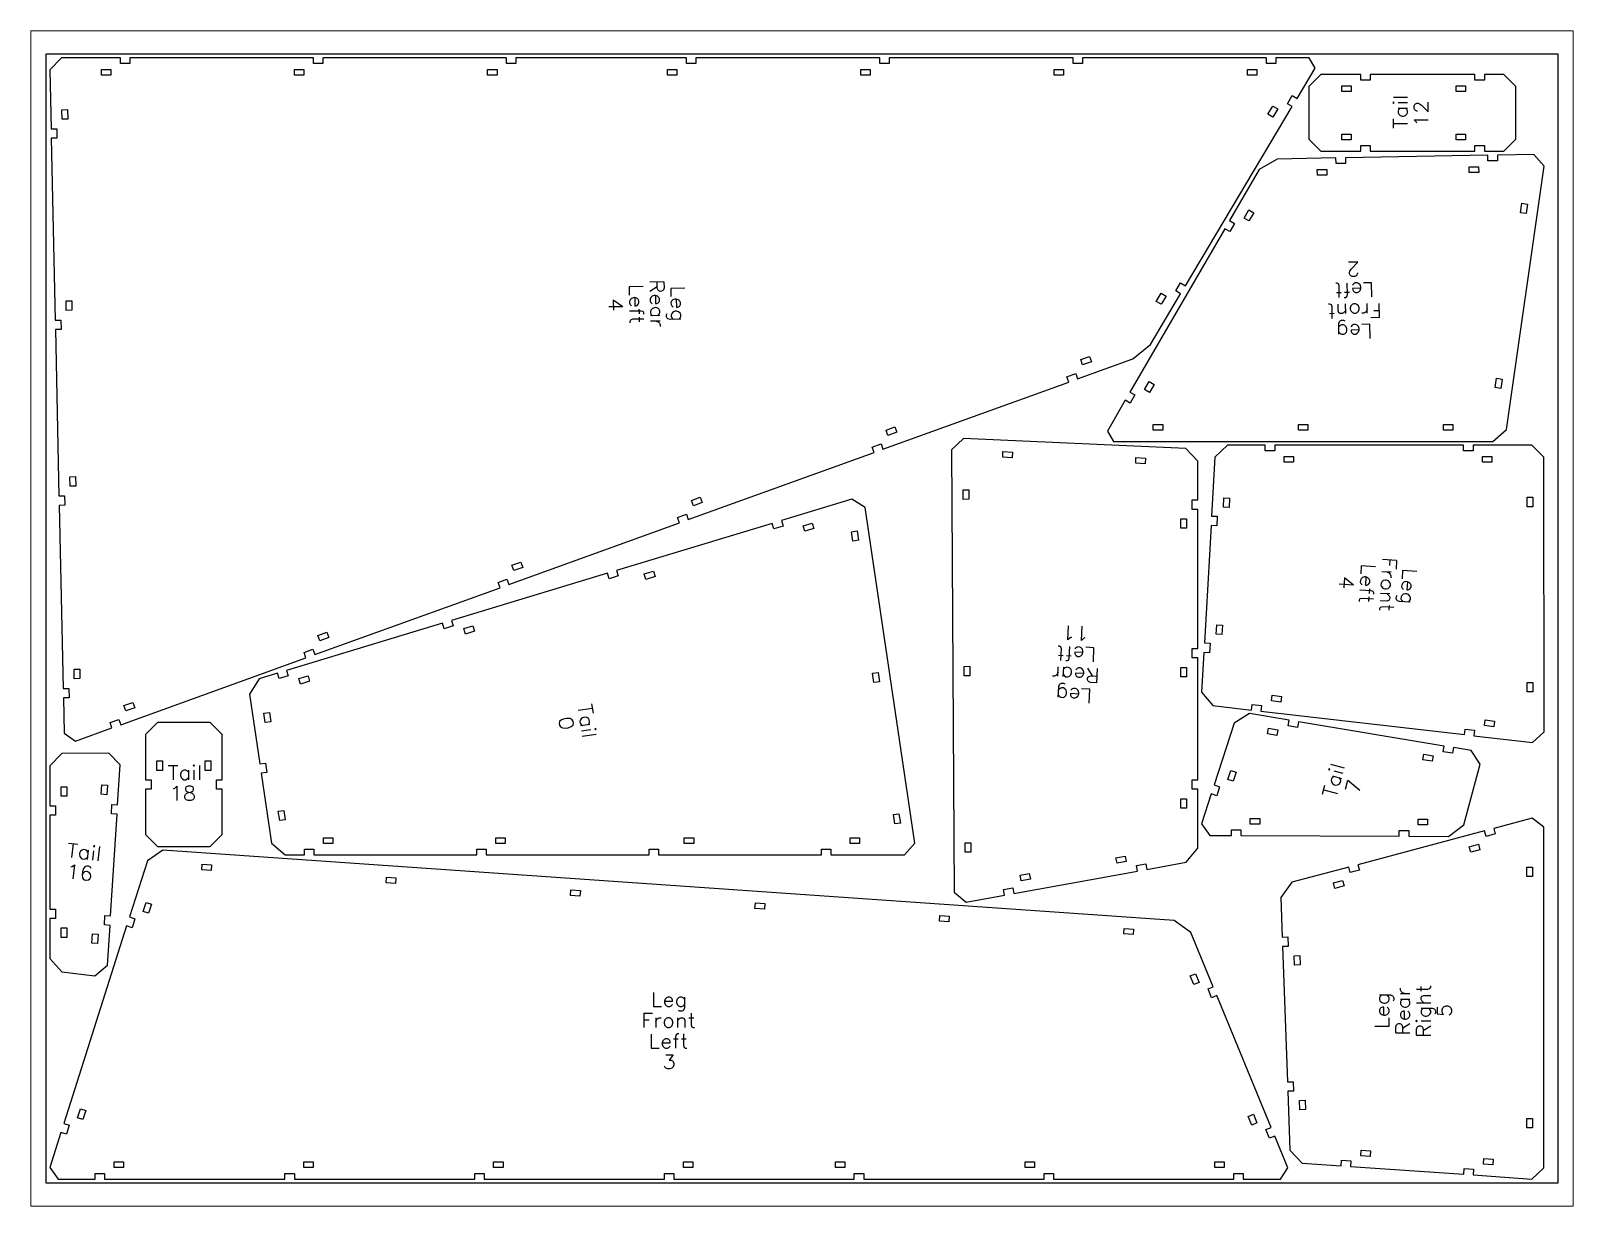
# Paper-space layout 'Layout' of a CAD drawing. Header units: millimetres, sheet in inches. Extents: x 0 to 10.5, y 0 to 8.
# The model-space entities are those that its viewports show. They can reach past a viewport. Long polylines and large blocks are cut down to what shows.
import ezdxf

# ---------------------------------------------------------------- set-up
doc = ezdxf.new("R2010")
doc.units = ezdxf.units.MM
doc.header["$MEASUREMENT"] = 0
for name, color, linetype, true_color in [('leg_front_left_cuts', 1, 'Continuous', 0xff0000), ('leg_front_left_marks', 2, 'Continuous', 0xffff00), ('leg_rear_left_cuts', 1, 'Continuous', 0xff0000), ('leg_rear_left_marks', 2, 'Continuous', 0xffff00), ('leg_rear_right_cuts', 1, 'Continuous', 0xff0000), ('leg_rear_right_marks', 2, 'Continuous', 0xffff00), ('Sheet', 18, 'Continuous', 0x000000), ('tail_cuts', 1, 'Continuous', 0xff0000), ('tail_marks', 2, 'Continuous', 0xffff00)]:
    doc.layers.add(name, color=color, linetype=linetype, true_color=true_color)

msp = doc.modelspace()

# ---------------------------------------------------------------- linework, layer by layer
at = {"layer": 'leg_front_left_cuts', "color": 1, "true_color": 0xff0000}
for points in [[(787.28, 543.95), (767.89, 543.61), (767.94, 540.61), (762.94, 540.52), (762.89, 543.52), (687.52, 542.2), (687.57, 539.2), (682.57, 539.11), (682.52, 542.11), (651.37, 541.56), (641.84, 535.96), (626.2, 509.02), (628.79, 507.51), (626.28, 503.19), (623.69, 504.69), (573.51, 418.24), (576.11, 416.73), (573.6, 412.41), (571, 413.92), (561.56, 397.65), (564.72, 392.16), (765.47, 392.16), (772.73, 398.44), (792.73, 537.77)], [(677.62, 536.02), (677.68, 533.02), (672.68, 532.94), (672.62, 535.93)], [(758, 537.43), (758.05, 534.43), (753.05, 534.35), (753, 537.34)], [(636.41, 514.66), (639, 513.15), (636.49, 508.82), (633.9, 510.33)], [(783.07, 512.74), (780.1, 513.17), (780.81, 518.12), (783.78, 517.69)], [(769.79, 420.23), (766.82, 420.66), (767.53, 425.61), (770.5, 425.18)], [(583.72, 423.88), (586.32, 422.37), (583.81, 418.05), (581.21, 419.55)], [(585.87, 398.16), (585.87, 401.16), (590.87, 401.16), (590.87, 398.16)], [(662.6, 398.16), (662.6, 401.16), (667.6, 401.16), (667.6, 398.16)], [(739.32, 398.16), (739.32, 401.16), (744.32, 401.16), (744.32, 398.16)], [(618.46, 383.82), (616.7, 352.72), (619.69, 352.55), (619.41, 347.55), (616.41, 347.72), (612.9, 285.56), (615.89, 285.39), (615.61, 280.4), (612.62, 280.56), (611.43, 259.51), (617.38, 252.44), (637.76, 250.08), (638.11, 253.06), (643.08, 252.49), (642.73, 249.51), (750.52, 237.05), (750.86, 240.03), (755.83, 239.45), (755.48, 236.47), (786.43, 232.89), (792.73, 238.51), (792.57, 383.81), (786.21, 390.16), (755.06, 390.16), (755.06, 387.16), (750.06, 387.16), (750.06, 390.16), (650.1, 390.16), (650.1, 387.16), (645.1, 387.16), (645.1, 390.16), (625.16, 390.16)], [(660.1, 384.16), (660.1, 381.16), (655.1, 381.16), (655.1, 384.16)], [(765.06, 384.16), (765.06, 381.16), (760.06, 381.16), (760.06, 384.16)], [(623.25, 362.36), (626.25, 362.19), (625.96, 357.2), (622.97, 357.37)], [(786.6, 357.65), (783.6, 357.65), (783.59, 362.65), (786.59, 362.65)], [(619.45, 295.2), (622.45, 295.03), (622.17, 290.04), (619.17, 290.21)], [(786.71, 259.66), (783.71, 259.65), (783.7, 264.65), (786.7, 264.66)], [(648.39, 254.89), (648.73, 257.87), (653.7, 257.3), (653.35, 254.32)], [(761.14, 241.86), (761.48, 244.84), (766.45, 244.26), (766.11, 241.28)], [(6.42, 2), (26.03, 2), (26.03, 5), (31.03, 5), (31.03, 2), (126.43, 2), (126.43, 5), (131.43, 5), (131.43, 2), (226.83, 2), (226.83, 5), (231.83, 5), (231.83, 2), (327.24, 2), (327.24, 5), (332.24, 5), (332.24, 2), (427.64, 2), (427.64, 5), (432.64, 5), (432.64, 2), (528.04, 2), (528.04, 5), (533.04, 5), (533.04, 2), (628.44, 2), (628.44, 5), (633.44, 5), (633.44, 2), (653.09, 2), (657.02, 7.87), (650.09, 24.7), (647.32, 23.56), (645.41, 28.18), (648.19, 29.33), (619.49, 99.04), (616.71, 97.89), (614.81, 102.52), (617.58, 103.66), (605.73, 132.46), (596.97, 138.78), (61.9, 175.91), (53.64, 170.3), (44.2, 140.62), (47.05, 139.71), (45.54, 134.94), (42.68, 135.85), (9.44, 31.43), (12.3, 30.52), (10.78, 25.76), (7.93, 26.67), (2, 8.05)], [(87.58, 168.11), (87.37, 165.12), (82.38, 165.47), (82.59, 168.46)], [(185.15, 161.34), (184.95, 158.35), (179.96, 158.69), (180.17, 161.69)], [(52.95, 148.32), (55.81, 147.41), (54.29, 142.65), (51.43, 143.56)], [(282.73, 154.57), (282.52, 151.58), (277.53, 151.92), (277.74, 154.92)], [(380.31, 147.8), (380.1, 144.8), (375.11, 145.15), (375.32, 148.14)], [(477.88, 141.03), (477.67, 138.03), (472.69, 138.38), (472.89, 141.37)], [(575.46, 134.25), (575.25, 131.26), (570.26, 131.61), (570.47, 134.6)], [(610.13, 106), (607.36, 104.86), (605.45, 109.48), (608.23, 110.62)], [(18.19, 39.14), (21.05, 38.23), (19.54, 33.47), (16.68, 34.38)], [(640.73, 31.67), (637.96, 30.52), (636.06, 35.15), (638.83, 36.29)], [(36.03, 8), (36.03, 11), (41.03, 11), (41.03, 8)], [(136.43, 8), (136.43, 11), (141.43, 11), (141.43, 8)], [(236.83, 8), (236.83, 11), (241.83, 11), (241.83, 8)], [(337.24, 8), (337.24, 11), (342.24, 11), (342.24, 8)], [(417.64, 8), (417.64, 11), (422.64, 11), (422.64, 8)], [(518.04, 8), (518.04, 11), (523.04, 11), (523.04, 8)], [(618.44, 8), (618.44, 11), (623.44, 11), (623.44, 8)]]:
    msp.add_lwpolyline(points, close=True, dxfattribs=at)
at = {"layer": 'leg_front_left_marks', "color": 2, "true_color": 0xffff00}
for points in [[(694.14, 487), (689.14, 486.92)], [(689.59, 481.57), (689.93, 482.29)], [(689.6, 480.85), (689.59, 481.57)], [(689.93, 482.29), (690.63, 483.37)], [(690.63, 483.37), (694.14, 487)], [(683.08, 475.81), (682.37, 475.8)], [(683.8, 475.46), (683.08, 475.81)], [(684.18, 474.4), (683.8, 475.46)], [(684.28, 468.33), (684.18, 474.4)], [(688.54, 469.83), (688.44, 475.9)], [(689.97, 480.14), (689.6, 480.85)], [(690.33, 479.79), (689.97, 480.14)], [(691.05, 479.45), (690.33, 479.79)], [(692.48, 479.47), (691.05, 479.45)], [(692.01, 475.61), (691.31, 474.88)], [(692.72, 475.98), (692.01, 475.61)], [(693.19, 479.84), (692.48, 479.47)], [(693.79, 476), (692.72, 475.98)], [(693.54, 480.21), (693.19, 479.84)], [(693.88, 480.93), (693.54, 480.21)], [(694.51, 475.65), (693.79, 476)], [(693.88, 481.28), (693.88, 480.93)], [(695.24, 474.95), (694.51, 475.65)], [(695.62, 473.89), (695.24, 474.95)], [(695.63, 473.17), (695.62, 473.89)], [(701.29, 476.13), (697.01, 476.05)], [(701.42, 468.63), (701.29, 476.13)], [(685.31, 470.85), (682.81, 470.8)], [(686.78, 468.37), (687.5, 468.39)], [(689.6, 470.92), (687.1, 470.88)], [(687.5, 468.39), (688.2, 468.75)], [(688.2, 468.75), (688.54, 469.83)], [(695.63, 473.17), (691.34, 473.1)], [(691.34, 473.1), (691.36, 472.38)], [(691.36, 472.38), (691.73, 471.67)], [(691.73, 471.67), (692.09, 471.32)], [(692.09, 471.32), (692.81, 470.98)], [(692.81, 470.98), (693.88, 471)], [(693.88, 471), (694.59, 471.37)], [(694.59, 471.37), (695.29, 472.09)], [(695.29, 472.09), (695.63, 473.17)], [(705.54, 457.7), (705.41, 465.2)], [(679.34, 464.74), (678.63, 464.73)], [(681.57, 459.78), (679.08, 459.74)], [(680.07, 464.4), (679.34, 464.74)], [(680.44, 463.33), (680.07, 464.4)], [(680.55, 457.26), (680.44, 463.33)], [(683.69, 461.25), (683.63, 464.82)], [(684.07, 460.18), (683.69, 461.25)], [(684.79, 459.84), (684.07, 460.18)], [(685.86, 459.86), (684.79, 459.84)], [(686.57, 460.22), (685.86, 459.86)], [(687.62, 461.31), (686.57, 460.22)], [(687.65, 459.89), (687.56, 464.89)], [(690.43, 463.86), (690.1, 462.79)], [(690.1, 462.79), (690.11, 462.07)], [(690.11, 462.07), (690.48, 461.01)], [(691.13, 464.59), (690.43, 463.86)], [(690.48, 461.01), (691.21, 460.31)], [(691.84, 464.96), (691.13, 464.59)], [(691.21, 460.31), (691.93, 459.96)], [(692.91, 464.98), (691.84, 464.96)], [(691.93, 459.96), (693, 459.98)], [(693.63, 464.64), (692.91, 464.98)], [(693, 459.98), (693.71, 460.35)], [(694.36, 463.93), (693.63, 464.64)], [(693.71, 460.35), (694.41, 461.08)], [(694.74, 462.87), (694.36, 463.93)], [(694.41, 461.08), (694.75, 462.15)], [(694.75, 462.15), (694.74, 462.87)], [(697.29, 460.06), (696.22, 460.04)], [(697.99, 460.43), (697.29, 460.06)], [(698.7, 461.15), (697.99, 460.43)], [(699.03, 462.23), (698.7, 461.15)], [(699.07, 460.09), (698.98, 465.09)], [(705.54, 457.7), (700.9, 457.62)], [(705.48, 461.27), (702.62, 461.22)], [(683.99, 454.54), (684.33, 455.61)], [(684.09, 448.82), (683.99, 454.54)], [(684.72, 453.48), (684.02, 452.75)], [(684.07, 449.89), (684.8, 449.19)], [(684.33, 455.61), (684.68, 455.98)], [(684.68, 455.98), (685.39, 456.35)], [(685.43, 453.85), (684.72, 453.48)], [(684.8, 449.19), (685.52, 448.85)], [(685.39, 456.35), (686.46, 456.37)], [(686.5, 453.87), (685.43, 453.85)], [(685.52, 448.85), (686.59, 448.87)], [(686.46, 456.37), (687.18, 456.02)], [(687.22, 453.52), (686.5, 453.87)], [(686.59, 448.87), (687.3, 449.24)], [(687.95, 452.82), (687.22, 453.52)], [(687.3, 449.24), (688, 449.96)], [(688.32, 451.75), (687.95, 452.82)], [(688, 449.96), (688.34, 451.04)], [(688.34, 451.04), (688.32, 451.75)], [(691.15, 453.59), (690.45, 452.86)], [(694.76, 451.15), (690.48, 451.08)], [(690.48, 451.08), (690.49, 450.36)], [(690.49, 450.36), (690.86, 449.66)], [(690.86, 449.66), (691.22, 449.3)], [(691.86, 453.96), (691.15, 453.59)], [(691.22, 449.3), (691.94, 448.96)], [(692.93, 453.98), (691.86, 453.96)], [(691.94, 448.96), (693.02, 448.98)], [(693.65, 453.63), (692.93, 453.98)], [(693.02, 448.98), (693.72, 449.35)], [(694.38, 452.93), (693.65, 453.63)], [(693.72, 449.35), (694.43, 450.08)], [(694.75, 451.87), (694.38, 452.93)], [(694.43, 450.08), (694.76, 451.15)], [(694.76, 451.15), (694.75, 451.87)], [(700.43, 454.11), (696.14, 454.03)], [(700.56, 446.61), (700.43, 454.11)], [(714.54, 329.21), (707.05, 329.63)], [(710.97, 329.41), (710.81, 326.56)], [(714.54, 329.21), (714.28, 324.58)], [(686.98, 320.04), (686.67, 314.69)], [(691.77, 316.19), (686.98, 320.04)], [(695.42, 318.85), (695.36, 317.78)], [(695.82, 319.54), (695.42, 318.85)], [(695.85, 326.33), (695.61, 322.05)], [(696.57, 320.21), (695.82, 319.54)], [(703.34, 325.91), (695.85, 326.33)], [(697.66, 320.51), (696.57, 320.21)], [(698.38, 320.47), (697.66, 320.51)], [(698.38, 320.47), (698.13, 316.19)], [(699.43, 320.05), (698.38, 320.47)], [(700.1, 319.3), (699.43, 320.05)], [(700.42, 318.56), (700.1, 319.3)], [(700.35, 317.49), (700.42, 318.56)], [(711.68, 322.93), (706.69, 323.22)], [(707.5, 318.52), (706.74, 317.85)], [(708.59, 318.82), (707.5, 318.52)], [(709.3, 318.78), (708.59, 318.82)], [(710.35, 318.36), (709.3, 318.78)], [(709.54, 323.05), (710.59, 322.64)], [(711.02, 317.61), (710.35, 318.36)], [(710.59, 322.64), (711.26, 321.88)], [(711.26, 321.88), (711.58, 321.15)], [(711.58, 321.15), (711.52, 320.08)], [(717.74, 323.84), (717.5, 319.56)], [(725.23, 323.42), (717.74, 323.84)], [(691.77, 316.19), (684.28, 316.61)], [(701.18, 313.15), (695.12, 313.5)], [(695.36, 317.78), (695.68, 317.04)], [(695.68, 317.04), (696.35, 316.29)], [(698.13, 316.19), (698.85, 316.15)], [(698.85, 316.15), (699.58, 316.46)], [(699.58, 316.46), (699.96, 316.8)], [(699.96, 316.8), (700.35, 317.49)], [(700.17, 314.28), (700.03, 311.79)], [(702.23, 312.74), (701.18, 313.15)], [(702.55, 312), (702.23, 312.74)], [(702.51, 311.29), (702.55, 312)], [(711.03, 311.52), (706.04, 311.81)], [(706.35, 317.15), (706.28, 316.08)], [(706.28, 316.08), (706.6, 315.35)], [(706.74, 317.85), (706.35, 317.15)], [(706.6, 315.35), (707.27, 314.6)], [(707.27, 314.6), (708.32, 314.18)], [(708.32, 314.18), (709.04, 314.14)], [(709.04, 314.14), (710.13, 314.44)], [(709.61, 311.6), (710.62, 310.47)], [(710.13, 314.44), (710.88, 315.11)], [(710.62, 310.47), (710.93, 309.74)], [(710.88, 315.11), (711.28, 315.8)], [(711.34, 316.87), (711.02, 317.61)], [(711.28, 315.8), (711.34, 316.87)], [(714.46, 310.08), (714.86, 310.77)], [(717.35, 310.63), (716.95, 309.94)], [(717.32, 316.35), (717.26, 315.28)], [(717.26, 315.28), (717.57, 314.55)], [(717.71, 317.05), (717.32, 316.35)], [(718.1, 311.3), (717.35, 310.63)], [(717.57, 314.55), (718.25, 313.8)], [(718.47, 317.72), (717.71, 317.05)], [(719.19, 311.6), (718.1, 311.3)], [(719.56, 318.02), (718.47, 317.72)], [(719.91, 311.56), (719.19, 311.6)], [(720.27, 317.98), (719.56, 318.02)], [(720.96, 311.14), (719.91, 311.56)], [(720.27, 317.98), (720.03, 313.7)], [(720.03, 313.7), (720.74, 313.66)], [(721.32, 317.56), (720.27, 317.98)], [(720.74, 313.66), (721.48, 313.97)], [(721.63, 310.39), (720.96, 311.14)], [(721.99, 316.81), (721.32, 317.56)], [(721.48, 313.97), (721.85, 314.31)], [(721.95, 309.65), (721.63, 310.39)], [(721.85, 314.31), (722.25, 315)], [(722.31, 316.07), (721.99, 316.81)], [(722.25, 315), (722.31, 316.07)], [(694.82, 308.15), (694.78, 307.44)], [(695.21, 308.84), (694.82, 308.15)], [(696.3, 309.14), (695.21, 308.84)], [(702.37, 308.79), (696.3, 309.14)], [(699.93, 310.01), (699.79, 307.51)], [(705.58, 303.6), (705.54, 302.89)], [(705.98, 304.3), (705.58, 303.6)], [(709.39, 307.68), (705.82, 307.88)], [(707.07, 304.59), (705.98, 304.3)], [(713.13, 304.25), (707.07, 304.59)], [(710.48, 307.98), (709.39, 307.68)], [(710.87, 308.67), (710.48, 307.98)], [(710.69, 305.46), (710.55, 302.97)], [(710.93, 309.74), (710.87, 308.67)], [(714.4, 309.01), (714.46, 310.08)], [(714.71, 308.27), (714.4, 309.01)], [(715.05, 307.9), (714.71, 308.27)], [(716.1, 307.48), (715.05, 307.9)], [(721.81, 307.16), (716.1, 307.48)], [(716.95, 309.94), (716.89, 308.87)], [(716.89, 308.87), (717.21, 308.13)], [(717.21, 308.13), (717.88, 307.38)], [(720.74, 307.22), (721.49, 307.89)], [(721.49, 307.89), (721.89, 308.58)], [(721.89, 308.58), (721.95, 309.65)], [(321.46, 100.7), (321.46, 93.2)], [(328.96, 98.2), (328.24, 97.85)], [(330.03, 98.2), (328.96, 98.2)], [(330.74, 97.85), (330.03, 98.2)], [(335.39, 98.21), (334.67, 97.85)], [(336.46, 98.21), (335.39, 98.21)], [(337.17, 97.85), (336.46, 98.21)], [(337.89, 98.21), (337.89, 92.49)], [(321.46, 93.2), (325.75, 93.2)], [(327.53, 97.13), (327.17, 96.06)], [(327.17, 96.06), (331.46, 96.06)], [(327.17, 96.06), (327.17, 95.35)], [(327.17, 95.35), (327.53, 94.27)], [(328.24, 97.85), (327.53, 97.13)], [(327.53, 94.27), (328.25, 93.56)], [(328.25, 93.56), (328.96, 93.2)], [(328.96, 93.2), (330.03, 93.2)], [(330.03, 93.2), (330.75, 93.56)], [(331.1, 97.49), (330.74, 97.85)], [(330.75, 93.56), (331.46, 94.28)], [(331.46, 96.78), (331.1, 97.49)], [(331.46, 96.06), (331.46, 96.78)], [(333.96, 97.13), (333.6, 96.06)], [(333.6, 96.06), (333.6, 95.35)], [(333.6, 95.35), (333.96, 94.28)], [(334.67, 97.85), (333.96, 97.13)], [(333.96, 94.28), (334.67, 93.56)], [(334.67, 93.56), (335.39, 93.21)], [(335.39, 90.71), (334.67, 91.06)], [(335.39, 93.21), (336.46, 93.21)], [(336.46, 90.71), (335.39, 90.71)], [(336.46, 93.21), (337.17, 93.56)], [(337.17, 91.06), (336.46, 90.71)], [(337.89, 97.14), (337.17, 97.85)], [(337.17, 93.56), (337.89, 94.28)], [(337.53, 91.42), (337.17, 91.06)], [(337.89, 92.49), (337.53, 91.42)], [(316.28, 89.7), (316.29, 82.2)], [(316.28, 89.7), (320.93, 89.7)], [(316.28, 86.13), (319.14, 86.13)], [(322.71, 87.2), (322.71, 82.2)], [(322.71, 85.06), (323.07, 86.13)], [(323.07, 86.13), (323.78, 86.84)], [(323.78, 86.84), (324.5, 87.2)], [(324.5, 87.2), (325.57, 87.2)], [(327.36, 86.13), (327, 85.06)], [(327, 85.06), (327, 84.35)], [(327, 84.35), (327.36, 83.27)], [(328.07, 86.85), (327.36, 86.13)], [(327.36, 83.27), (328.07, 82.56)], [(328.78, 87.2), (328.07, 86.85)], [(328.07, 82.56), (328.79, 82.2)], [(329.86, 87.2), (328.78, 87.2)], [(328.79, 82.2), (329.86, 82.2)], [(330.57, 86.85), (329.86, 87.2)], [(329.86, 82.2), (330.57, 82.56)], [(331.28, 86.13), (330.57, 86.85)], [(330.57, 82.56), (331.29, 83.28)], [(331.64, 85.06), (331.28, 86.13)], [(331.29, 83.28), (331.64, 84.35)], [(331.64, 84.35), (331.64, 85.06)], [(334.14, 87.21), (334.14, 82.21)], [(334.14, 85.78), (335.21, 86.85)], [(335.21, 86.85), (335.93, 87.21)], [(335.93, 87.21), (337, 87.21)], [(337, 87.21), (337.71, 86.85)], [(337.71, 86.85), (338.07, 85.78)], [(338.07, 85.78), (338.07, 82.21)], [(340.21, 87.21), (342.71, 87.21)], [(341.28, 89.71), (341.29, 83.64)], [(341.29, 83.64), (341.64, 82.57)], [(341.64, 82.57), (342.36, 82.21)], [(342.36, 82.21), (343.07, 82.21)], [(320.22, 78.7), (320.22, 71.2)], [(326.29, 75.13), (325.93, 74.06)], [(325.93, 74.06), (330.22, 74.06)], [(325.93, 74.06), (325.93, 73.35)], [(327, 75.85), (326.29, 75.13)], [(327.72, 76.2), (327, 75.85)], [(328.79, 76.2), (327.72, 76.2)], [(329.5, 75.85), (328.79, 76.2)], [(329.86, 75.49), (329.5, 75.85)], [(330.22, 74.78), (329.86, 75.49)], [(330.22, 74.06), (330.22, 74.78)], [(332, 76.21), (334.5, 76.21)], [(333.43, 78.35), (333.07, 77.28)], [(333.07, 77.28), (333.08, 71.21)], [(334.14, 78.71), (333.43, 78.35)], [(334.86, 78.71), (334.14, 78.71)], [(336.29, 76.21), (338.79, 76.21)], [(337.36, 78.71), (337.36, 72.64)], [(320.22, 71.2), (324.5, 71.2)], [(325.93, 73.35), (326.29, 72.27)], [(326.29, 72.27), (327, 71.56)], [(327, 71.56), (327.72, 71.2)], [(327.72, 71.2), (328.79, 71.2)], [(327.9, 67.7), (331.83, 67.71)], [(328.79, 71.2), (329.5, 71.56)], [(329.5, 71.56), (330.22, 72.28)], [(331.83, 67.71), (329.69, 64.85)], [(337.36, 72.64), (337.72, 71.56)], [(337.72, 71.56), (338.43, 71.21)], [(338.43, 71.21), (339.15, 71.21)], [(327.54, 60.92), (327.19, 61.63)], [(327.9, 60.56), (327.54, 60.92)], [(328.97, 60.2), (327.9, 60.56)], [(330.04, 60.2), (328.97, 60.2)], [(329.69, 64.85), (330.76, 64.85)], [(331.12, 60.56), (330.04, 60.2)], [(330.76, 64.85), (331.47, 64.49)], [(331.83, 61.28), (331.12, 60.56)], [(331.47, 64.49), (331.83, 64.13)], [(331.83, 64.13), (332.19, 63.06)], [(332.19, 62.35), (331.83, 61.28)], [(332.19, 63.06), (332.19, 62.35)]]:
    msp.add_lwpolyline(points, dxfattribs=at)
at = {"layer": 'leg_rear_left_cuts', "color": 1, "true_color": 0xff0000}
for points in [[(2, 588.65), (2.67, 557.51), (5.67, 557.57), (5.78, 552.57), (2.78, 552.51), (4.87, 456.33), (7.87, 456.4), (7.98, 451.4), (4.98, 451.33), (6.88, 363.34), (9.88, 363.41), (9.99, 358.41), (6.99, 358.34), (9.09, 261.49), (12.09, 261.55), (12.2, 256.56), (9.2, 256.49), (9.6, 237.83), (15.71, 233.64), (34.9, 240.58), (33.88, 243.4), (38.58, 245.1), (39.6, 242.28), (137.56, 277.69), (136.54, 280.51), (141.24, 282.21), (142.26, 279.39), (240.22, 314.8), (239.2, 317.62), (243.9, 319.32), (244.92, 316.5), (335.15, 349.11), (334.13, 351.94), (338.84, 353.64), (339.86, 350.81), (438.14, 386.34), (437.12, 389.16), (441.82, 390.86), (442.84, 388.04), (541.12, 423.57), (540.1, 426.39), (544.8, 428.09), (545.82, 425.27), (575.12, 435.86), (584.34, 443.47), (600.3, 470.22), (597.72, 471.76), (600.28, 476.05), (602.86, 474.52), (659.38, 569.28), (656.8, 570.82), (659.36, 575.11), (661.94, 573.57), (671.47, 589.55), (668.37, 595), (650.69, 595), (650.69, 592), (645.69, 592), (645.69, 595), (548.41, 595), (548.41, 592), (543.41, 592), (543.41, 595), (446.12, 595), (446.12, 592), (441.12, 592), (441.12, 595), (343.84, 595), (343.84, 592), (338.84, 592), (338.84, 595), (248.65, 595), (248.65, 592), (243.65, 592), (243.65, 595), (146.51, 595), (146.51, 592), (141.51, 592), (141.51, 595), (44.36, 595), (44.36, 592), (39.36, 592), (39.36, 595), (8.21, 595)], [(34.36, 589), (34.36, 586), (29.36, 586), (29.36, 589)], [(136.51, 589), (136.51, 586), (131.51, 586), (131.51, 589)], [(238.65, 589), (238.65, 586), (233.65, 586), (233.65, 589)], [(333.84, 589), (333.84, 586), (328.84, 586), (328.84, 589)], [(436.12, 589), (436.12, 586), (431.12, 586), (431.12, 589)], [(538.41, 589), (538.41, 586), (533.41, 586), (533.41, 589)], [(640.69, 589), (640.69, 586), (635.69, 586), (635.69, 589)], [(8.46, 567.64), (11.46, 567.7), (11.56, 562.7), (8.57, 562.64)], [(649.1, 563.76), (646.53, 565.3), (649.09, 569.6), (651.67, 568.06)], [(10.65, 466.46), (13.65, 466.52), (13.76, 461.53), (10.76, 461.46)], [(590.02, 464.71), (587.45, 466.24), (590.01, 470.54), (592.59, 469)], [(548.49, 432.61), (547.47, 435.43), (552.17, 437.13), (553.19, 434.31)], [(445.5, 395.38), (444.48, 398.2), (449.18, 399.9), (450.2, 397.08)], [(603.08, 388.43), (485.47, 393.71), (479.16, 387.65), (480.53, 153.65), (486.81, 148.43), (507.12, 152.11), (506.58, 155.06), (511.5, 155.95), (512.04, 153), (577.57, 164.88), (577.03, 167.83), (581.95, 168.73), (582.49, 165.77), (603.18, 169.53), (609.43, 177.01), (609.43, 208.16), (606.43, 208.16), (606.43, 213.16), (609.43, 213.16), (609.43, 277.65), (606.43, 277.65), (606.43, 282.65), (609.43, 282.65), (609.43, 356.23), (606.43, 356.23), (606.43, 361.23), (609.43, 361.23), (609.43, 381.8)], [(511.32, 386.55), (511.19, 383.55), (506.19, 383.77), (506.33, 386.77)], [(581.69, 383.39), (581.55, 380.39), (576.56, 380.61), (576.69, 383.61)], [(12.66, 373.47), (15.66, 373.54), (15.77, 368.54), (12.77, 368.47)], [(342.52, 358.16), (341.5, 360.98), (346.2, 362.68), (347.22, 359.86)], [(485.28, 366.53), (488.28, 366.55), (488.31, 361.55), (485.31, 361.53)], [(603.43, 346.23), (600.43, 346.23), (600.43, 351.23), (603.43, 351.23)], [(247.58, 323.84), (246.56, 326.66), (251.26, 328.36), (252.28, 325.54)], [(144.92, 286.73), (143.9, 289.55), (148.6, 291.25), (149.62, 288.43)], [(14.87, 271.62), (17.87, 271.68), (17.98, 266.68), (14.98, 266.62)], [(485.83, 273.18), (488.83, 273.2), (488.86, 268.2), (485.86, 268.18)], [(603.43, 267.65), (600.43, 267.65), (600.43, 272.65), (603.43, 272.65)], [(42.26, 249.62), (41.24, 252.44), (45.95, 254.14), (46.97, 251.32)], [(603.43, 198.16), (600.43, 198.16), (600.43, 203.16), (603.43, 203.16)], [(486.37, 179.83), (489.37, 179.85), (489.4, 174.85), (486.4, 174.83)], [(566.66, 169), (566.12, 171.95), (571.04, 172.85), (571.58, 169.89)], [(515.89, 159.8), (515.35, 162.75), (520.27, 163.64), (520.81, 160.69)]]:
    msp.add_lwpolyline(points, close=True, dxfattribs=at)
at = {"layer": 'leg_rear_left_marks', "color": 2, "true_color": 0xffff00}
for points in [[(316, 474.04), (308.51, 473.88)], [(308.51, 473.88), (308.6, 469.6)], [(326.95, 476.61), (319.45, 476.44)], [(323.43, 474.03), (319.56, 471.44)], [(323.45, 473.31), (323.38, 476.53)], [(323.83, 472.25), (323.45, 473.31)], [(327.02, 473.39), (326.69, 472.31)], [(326.95, 476.61), (327.02, 473.39)], [(305.23, 463.45), (300.16, 466.91)], [(300.16, 466.91), (300.27, 461.55)], [(309.01, 467.1), (308.67, 466.38)], [(308.67, 466.38), (308.69, 465.31)], [(308.69, 465.31), (309.06, 464.6)], [(309.71, 467.83), (309.01, 467.1)], [(310.77, 468.21), (309.71, 467.83)], [(311.49, 468.23), (310.77, 468.21)], [(311.49, 468.23), (311.58, 463.95)], [(312.57, 467.9), (311.49, 468.23)], [(313.3, 467.2), (312.57, 467.9)], [(313.67, 466.49), (313.3, 467.2)], [(313.35, 464.7), (313.69, 465.42)], [(313.69, 465.42), (313.67, 466.49)], [(319.99, 468.24), (319.65, 467.51)], [(319.65, 467.51), (319.67, 466.44)], [(319.67, 466.44), (320.04, 465.74)], [(320.69, 468.97), (319.99, 468.24)], [(320.04, 465.74), (320.77, 465.04)], [(321.75, 469.35), (320.69, 468.97)], [(322.46, 469.36), (321.75, 469.35)], [(322.46, 469.36), (322.56, 465.08)], [(323.54, 469.03), (322.46, 469.36)], [(323.27, 465.09), (323.98, 465.47)], [(324.27, 468.33), (323.54, 469.03)], [(324.2, 471.9), (323.83, 472.25)], [(323.98, 465.47), (324.33, 465.83)], [(324.92, 471.56), (324.2, 471.9)], [(324.65, 467.62), (324.27, 468.33)], [(324.33, 465.83), (324.67, 466.55)], [(324.67, 466.55), (324.65, 467.62)], [(325.63, 471.58), (324.92, 471.56)], [(326.34, 471.95), (325.63, 471.58)], [(326.69, 472.31), (326.34, 471.95)], [(338.03, 473.27), (330.53, 473.11)], [(330.53, 473.11), (330.62, 468.83)], [(331.03, 466.33), (330.69, 465.61)], [(330.69, 465.61), (330.71, 464.54)], [(331.73, 467.06), (331.03, 466.33)], [(332.79, 467.44), (331.73, 467.06)], [(333.51, 467.46), (332.79, 467.44)], [(333.51, 467.46), (333.6, 463.18)], [(334.59, 467.13), (333.51, 467.46)], [(335.32, 466.43), (334.59, 467.13)], [(335.69, 465.72), (335.32, 466.43)], [(335.71, 464.65), (335.69, 465.72)], [(305.23, 463.45), (297.73, 463.29)], [(314.86, 461.16), (308.79, 461.03)], [(309.06, 464.6), (309.79, 463.91)], [(311.58, 463.95), (312.29, 463.96)], [(312.29, 463.96), (313, 464.33)], [(313, 464.33), (313.35, 464.7)], [(313.76, 462.21), (313.82, 459.71)], [(313.85, 457.92), (313.91, 455.42)], [(315.93, 460.83), (314.86, 461.16)], [(316.31, 460.12), (315.93, 460.83)], [(316.32, 459.4), (316.31, 460.12)], [(320.13, 461.81), (319.79, 461.09)], [(319.79, 461.09), (319.81, 460.02)], [(319.81, 460.02), (320.18, 459.31)], [(324.84, 458.7), (319.84, 458.59)], [(320.83, 462.54), (320.13, 461.81)], [(320.18, 459.31), (320.91, 458.61)], [(321.89, 462.92), (320.83, 462.54)], [(322.6, 462.94), (321.89, 462.92)], [(322.56, 465.08), (323.27, 465.09)], [(323.68, 462.6), (322.6, 462.94)], [(324.41, 461.9), (323.68, 462.6)], [(323.77, 458.67), (324.47, 459.4)], [(324.79, 461.2), (324.41, 461.9)], [(324.47, 459.4), (324.81, 460.13)], [(324.81, 460.13), (324.79, 461.2)], [(328.33, 459.13), (328.67, 459.85)], [(328.36, 458.06), (328.33, 459.13)], [(328.73, 457.35), (328.36, 458.06)], [(329.09, 457), (328.73, 457.35)], [(330.17, 456.67), (329.09, 457)], [(330.71, 464.54), (331.09, 463.84)], [(331.17, 459.91), (330.83, 459.19)], [(330.83, 459.19), (330.85, 458.11)], [(330.85, 458.11), (331.23, 457.41)], [(331.09, 463.84), (331.82, 463.14)], [(331.87, 460.64), (331.17, 459.91)], [(331.23, 457.41), (331.96, 456.71)], [(332.93, 461.02), (331.87, 460.64)], [(333.65, 461.03), (332.93, 461.02)], [(333.6, 463.18), (334.32, 463.19)], [(334.73, 460.7), (333.65, 461.03)], [(334.32, 463.19), (335.02, 463.56)], [(335.46, 460), (334.73, 460.7)], [(334.81, 456.77), (335.51, 457.5)], [(335.02, 463.56), (335.37, 463.93)], [(335.37, 463.93), (335.71, 464.65)], [(335.83, 459.29), (335.46, 460)], [(335.51, 457.5), (335.85, 458.22)], [(335.85, 458.22), (335.83, 459.29)], [(309.24, 456.39), (308.9, 455.67)], [(308.9, 455.67), (308.92, 454.96)], [(310.31, 456.77), (309.24, 456.39)], [(316.38, 456.91), (310.31, 456.77)], [(324.9, 455.84), (319.9, 455.73)], [(322.76, 455.79), (323.84, 455.46)], [(323.84, 455.46), (324.57, 454.76)], [(324.57, 454.76), (324.94, 454.06)], [(324.94, 454.06), (324.97, 452.98)], [(335.88, 456.8), (330.17, 456.67)], [(540.71, 287.19), (541.05, 294.68)], [(547.85, 286.87), (548.19, 294.36)], [(541.83, 288.21), (540.71, 287.19)], [(542.56, 288.54), (541.83, 288.21)], [(548.97, 287.89), (547.85, 286.87)], [(549.7, 288.22), (548.97, 287.89)], [(536.28, 283.89), (535.56, 283.92)], [(538.19, 278.79), (535.69, 278.91)], [(536.97, 283.5), (536.28, 283.89)], [(537.28, 282.41), (536.97, 283.5)], [(537.01, 276.35), (537.28, 282.41)], [(542.47, 278.6), (539.98, 278.71)], [(540.95, 276.53), (541.36, 277.58)], [(541.36, 277.58), (541.63, 283.65)], [(544.35, 280.66), (544.32, 279.95)], [(544.32, 279.95), (544.65, 279.22)], [(548.64, 280.47), (544.35, 280.66)], [(545.18, 283.13), (544.43, 282.45)], [(544.65, 279.22), (544.99, 278.85)], [(544.99, 278.85), (545.68, 278.46)], [(545.91, 283.45), (545.18, 283.13)], [(545.68, 278.46), (546.76, 278.41)], [(546.98, 283.4), (545.91, 283.45)], [(546.76, 278.41), (547.48, 278.73)], [(547.68, 283.02), (546.98, 283.4)], [(547.48, 278.73), (548.23, 279.42)], [(548.36, 282.27), (547.68, 283.02)], [(548.23, 279.42), (548.64, 280.47)], [(548.67, 281.18), (548.36, 282.27)], [(548.64, 280.47), (548.67, 281.18)], [(554.47, 283.07), (550.19, 283.26)], [(554.14, 275.58), (554.47, 283.07)], [(535.48, 270.05), (535.07, 269)], [(535.38, 267.91), (535.6, 272.9)], [(538.23, 267.78), (538.46, 272.78)], [(539.16, 272.39), (538.41, 271.71)], [(539.89, 272.71), (539.16, 272.39)], [(539.51, 276.23), (540.22, 276.2)], [(540.96, 272.66), (539.89, 272.71)], [(540.22, 276.2), (540.95, 276.53)], [(541.65, 272.28), (540.96, 272.66)], [(542.33, 271.53), (541.65, 272.28)], [(542.21, 268.68), (542.61, 269.73)], [(542.64, 270.44), (542.33, 271.53)], [(542.61, 269.73), (542.64, 270.44)], [(544.75, 269.63), (544.72, 268.92)], [(549.03, 269.44), (544.75, 269.63)], [(545.58, 272.1), (544.83, 271.42)], [(546.31, 272.42), (545.58, 272.1)], [(547.38, 272.38), (546.31, 272.42)], [(548.08, 271.99), (547.38, 272.38)], [(548.76, 271.24), (548.08, 271.99)], [(548.63, 268.39), (549.03, 269.44)], [(549.07, 270.15), (548.76, 271.24)], [(549.03, 269.44), (549.07, 270.15)], [(553.62, 268.16), (551.3, 272.2)], [(555.96, 264.48), (556.3, 271.97)], [(533.6, 267.99), (532.53, 268.04)], [(534.33, 268.31), (533.6, 267.99)], [(535.07, 269), (534.33, 268.31)], [(535.6, 256.89), (535.86, 262.6)], [(536.52, 261.49), (535.78, 260.81)], [(535.86, 262.6), (536.26, 263.65)], [(536.26, 263.65), (536.63, 263.99)], [(537.25, 261.82), (536.52, 261.49)], [(536.63, 263.99), (537.36, 264.32)], [(538.32, 261.77), (537.25, 261.82)], [(537.36, 264.32), (538.43, 264.27)], [(538.28, 268.85), (538.96, 268.11)], [(539.02, 261.38), (538.32, 261.77)], [(538.43, 264.27), (539.13, 263.88)], [(538.96, 268.11), (539.66, 267.72)], [(539.7, 260.64), (539.02, 261.38)], [(539.66, 267.72), (540.73, 267.67)], [(540.73, 267.67), (541.46, 267.99)], [(541.46, 267.99), (542.21, 268.68)], [(542.94, 261.21), (542.2, 260.52)], [(543.67, 261.53), (542.94, 261.21)], [(544.74, 261.48), (543.67, 261.53)], [(544.72, 268.92), (545.04, 268.19)], [(545.44, 261.09), (544.74, 261.48)], [(545.04, 268.19), (545.39, 267.82)], [(545.39, 267.82), (546.08, 267.43)], [(546.08, 267.43), (547.15, 267.38)], [(547.15, 267.38), (547.88, 267.71)], [(547.88, 267.71), (548.63, 268.39)], [(552.24, 261.15), (547.95, 261.34)], [(551.03, 266.13), (551.06, 266.85)], [(551.35, 265.4), (551.03, 266.13)], [(551.06, 266.85), (551.45, 267.55)], [(551.7, 265.03), (551.35, 265.4)], [(551.45, 267.55), (551.82, 267.89)], [(552.75, 264.63), (551.7, 265.03)], [(551.82, 267.89), (552.91, 268.19)], [(551.9, 253.65), (552.24, 261.15)], [(555.96, 264.48), (552.75, 264.63)], [(552.91, 268.19), (556.12, 268.05)], [(535.65, 257.96), (536.33, 257.21)], [(536.33, 257.21), (537.03, 256.82)], [(537.03, 256.82), (538.1, 256.78)], [(538.1, 256.78), (538.83, 257.1)], [(538.83, 257.1), (539.57, 257.78)], [(539.57, 257.78), (539.98, 258.84)], [(540.01, 259.55), (539.7, 260.64)], [(539.98, 258.84), (540.01, 259.55)], [(542.12, 258.74), (542.09, 258.03)], [(542.09, 258.03), (542.41, 257.3)], [(546.4, 258.55), (542.12, 258.74)], [(542.41, 257.3), (542.75, 256.92)], [(542.75, 256.92), (543.45, 256.54)], [(543.45, 256.54), (544.52, 256.49)], [(544.52, 256.49), (545.25, 256.81)], [(545.25, 256.81), (545.99, 257.49)], [(546.12, 260.35), (545.44, 261.09)], [(545.99, 257.49), (546.4, 258.55)], [(546.43, 259.26), (546.12, 260.35)], [(546.4, 258.55), (546.43, 259.26)]]:
    msp.add_lwpolyline(points, dxfattribs=at)
at = {"layer": 'leg_rear_right_cuts', "color": 1, "true_color": 0xff0000}
for points in [[(792.53, 7.91), (792.53, 188.16), (786.39, 192.88), (765.96, 187.43), (766.74, 184.53), (761.91, 183.24), (761.13, 186.14), (694.11, 168.27), (694.88, 165.37), (690.05, 164.08), (689.28, 166.98), (659.18, 158.96), (653.27, 150.97), (654.04, 129.91), (657.04, 130.02), (657.22, 125.02), (654.22, 124.91), (656.81, 53.38), (659.81, 53.49), (659.99, 48.49), (656.99, 48.38), (658.12, 17.25), (664.69, 10.46), (685.2, 9.04), (685.41, 12.03), (690.39, 11.68), (690.18, 8.69), (750.13, 4.51), (750.34, 7.5), (755.33, 7.16), (755.12, 4.16), (786.19, 2)], [(757.85, 179.06), (758.62, 176.16), (753.79, 174.87), (753.02, 177.77)], [(786.53, 162.01), (783.53, 162.01), (783.53, 167.01), (786.53, 167.01)], [(685.99, 159.9), (686.77, 157), (681.94, 155.71), (681.16, 158.61)], [(660.4, 120.13), (663.39, 120.24), (663.58, 115.25), (660.58, 115.14)], [(663.17, 43.6), (666.17, 43.71), (666.35, 38.71), (663.35, 38.6)], [(786.53, 29.06), (783.53, 29.06), (783.53, 34.06), (786.53, 34.06)], [(695.59, 14.33), (695.8, 17.32), (700.79, 16.97), (700.58, 13.98)], [(760.52, 9.8), (760.73, 12.8), (765.72, 12.45), (765.51, 9.46)]]:
    msp.add_lwpolyline(points, close=True, dxfattribs=at)
at = {"layer": 'leg_rear_right_marks', "color": 2, "true_color": 0xffff00}
for points in [[(705.62, 99.34), (711.33, 99.34)], [(705.98, 98.62), (705.62, 97.91)], [(706.69, 99.34), (705.98, 98.62)], [(710.26, 98.62), (709.55, 99.34)], [(710.62, 97.91), (710.26, 98.62)], [(711.33, 99.34), (712.41, 98.98)], [(712.41, 98.98), (712.76, 98.62)], [(712.76, 98.62), (713.12, 97.91)], [(716.62, 101.84), (716.62, 102.91)], [(716.98, 101.12), (716.62, 101.84)], [(716.62, 100.05), (721.62, 100.05)], [(717.69, 100.41), (716.98, 101.12)], [(718.76, 100.05), (717.69, 100.41)], [(725.12, 102.37), (731.19, 102.37)], [(727.62, 101.3), (727.62, 103.8)], [(727.62, 98.09), (727.98, 98.8)], [(727.62, 97.02), (727.62, 98.09)], [(727.98, 98.8), (729.05, 99.16)], [(729.05, 99.16), (732.62, 99.16)], [(731.19, 102.37), (732.26, 102.73)], [(732.26, 102.73), (732.62, 103.45)], [(732.62, 103.45), (732.62, 104.16)], [(705.62, 97.91), (705.62, 96.84)], [(705.62, 96.84), (705.98, 96.12)], [(705.98, 92.19), (705.62, 91.48)], [(705.62, 91.48), (705.62, 90.41)], [(705.62, 90.41), (705.98, 89.69)], [(705.98, 96.12), (706.69, 95.41)], [(706.33, 92.55), (705.98, 92.19)], [(707.05, 92.91), (706.33, 92.55)], [(706.69, 95.41), (707.76, 95.05)], [(707.76, 92.91), (707.05, 92.91)], [(707.76, 95.05), (708.48, 95.05)], [(707.76, 88.62), (707.76, 92.91)], [(708.48, 95.05), (709.55, 95.41)], [(709.55, 95.41), (710.26, 96.12)], [(710.26, 92.19), (709.55, 92.91)], [(710.26, 96.12), (710.62, 96.84)], [(710.62, 91.48), (710.26, 92.19)], [(710.26, 89.69), (710.62, 90.41)], [(710.62, 96.84), (710.62, 97.91)], [(710.62, 90.41), (710.62, 91.48)], [(713.12, 96.84), (712.76, 96.12)], [(713.12, 97.91), (713.12, 96.84)], [(716.62, 97.19), (721.62, 97.19)], [(716.98, 96.48), (716.62, 95.77)], [(716.62, 95.77), (716.62, 94.69)], [(716.62, 94.69), (716.98, 93.98)], [(716.98, 90.05), (716.62, 89.34)], [(717.69, 97.19), (716.98, 96.48)], [(716.98, 93.98), (717.69, 93.27)], [(717.34, 90.41), (716.98, 90.05)], [(718.05, 90.77), (717.34, 90.41)], [(717.69, 93.27), (718.76, 92.91)], [(718.76, 90.77), (718.05, 90.77)], [(718.76, 92.91), (719.48, 92.91)], [(718.76, 86.48), (718.76, 90.77)], [(719.48, 92.91), (720.55, 93.27)], [(721.26, 96.48), (720.55, 97.19)], [(720.55, 93.27), (721.26, 93.98)], [(721.26, 90.05), (720.55, 90.77)], [(721.62, 95.77), (721.26, 96.48)], [(721.26, 93.98), (721.62, 94.69)], [(721.62, 89.34), (721.26, 90.05)], [(721.62, 94.69), (721.62, 95.77)], [(725.12, 95.23), (732.62, 95.23)], [(727.98, 96.3), (727.62, 97.02)], [(727.62, 92.37), (733.33, 92.37)], [(727.98, 91.66), (727.62, 90.95)], [(727.62, 90.95), (727.62, 89.87)], [(727.62, 89.87), (727.98, 89.16)], [(729.05, 95.23), (727.98, 96.3)], [(728.69, 92.37), (727.98, 91.66)], [(732.26, 91.66), (731.55, 92.37)], [(732.62, 90.95), (732.26, 91.66)], [(732.26, 89.16), (732.62, 89.87)], [(732.62, 89.87), (732.62, 90.95)], [(733.33, 92.37), (734.41, 92.02)], [(734.41, 92.02), (734.76, 91.66)], [(734.76, 91.66), (735.12, 90.95)], [(735.12, 89.87), (734.76, 89.16)], [(735.12, 90.95), (735.12, 89.87)], [(736.12, 92.91), (736.12, 89.34)], [(738.62, 91.48), (738.98, 92.55)], [(738.62, 90.41), (738.62, 91.48)], [(738.98, 89.34), (738.62, 90.41)], [(738.98, 92.55), (739.69, 93.27)], [(739.69, 93.27), (740.76, 93.63)], [(740.76, 93.63), (741.48, 93.63)], [(741.48, 93.63), (742.55, 93.27)], [(742.55, 93.27), (743.26, 92.55)], [(743.26, 92.55), (743.62, 91.48)], [(743.62, 90.41), (743.26, 89.34)], [(743.62, 91.48), (743.62, 90.41)], [(703.12, 82.91), (710.62, 82.91)], [(705.98, 89.69), (706.69, 88.98)], [(706.69, 88.98), (707.76, 88.62)], [(707.76, 88.62), (708.48, 88.62)], [(708.48, 88.62), (709.55, 88.98)], [(709.55, 88.98), (710.26, 89.69)], [(710.62, 82.91), (710.62, 87.19)], [(714.12, 82.55), (714.48, 83.62)], [(714.12, 79.34), (714.12, 82.55)], [(714.48, 83.62), (714.84, 83.98)], [(714.84, 83.98), (715.55, 84.34)], [(715.55, 84.34), (716.26, 84.34)], [(716.26, 84.34), (716.98, 83.98)], [(716.62, 89.34), (716.62, 88.27)], [(716.62, 88.27), (716.98, 87.55)], [(716.98, 87.55), (717.69, 86.84)], [(716.98, 83.98), (717.34, 83.62)], [(717.34, 83.62), (717.69, 82.55)], [(717.69, 86.84), (718.76, 86.48)], [(717.69, 81.84), (721.62, 84.34)], [(717.69, 82.55), (717.69, 79.34)], [(718.76, 86.48), (719.48, 86.48)], [(719.48, 86.48), (720.55, 86.84)], [(720.55, 86.84), (721.26, 87.55)], [(721.26, 87.55), (721.62, 88.27)], [(721.62, 88.27), (721.62, 89.34)], [(725.12, 85.94), (724.76, 85.59)], [(724.76, 85.59), (725.12, 85.23)], [(725.48, 85.59), (725.12, 85.94)], [(725.12, 85.23), (725.48, 85.59)], [(725.12, 81.3), (725.48, 82.37)], [(725.48, 82.37), (725.84, 82.73)], [(725.84, 82.73), (726.55, 83.09)], [(726.55, 83.09), (727.26, 83.09)], [(727.26, 83.09), (727.98, 82.73)], [(727.62, 85.59), (732.62, 85.59)], [(727.98, 89.16), (728.69, 88.45)], [(727.98, 82.73), (728.34, 82.37)], [(728.34, 82.37), (728.69, 81.3)], [(728.69, 88.45), (729.76, 88.09)], [(728.69, 80.59), (732.62, 83.09)], [(729.76, 88.09), (730.48, 88.09)], [(730.48, 88.09), (731.55, 88.45)], [(731.55, 88.45), (732.26, 89.16)], [(736.12, 89.34), (739.34, 88.98)], [(739.34, 88.98), (738.98, 89.34)], [(742.91, 88.98), (742.19, 88.63)], [(743.26, 89.34), (742.91, 88.98)], [(714.12, 79.34), (721.62, 79.34)], [(725.12, 78.09), (725.12, 81.3)], [(725.12, 78.09), (732.62, 78.09)], [(728.69, 81.3), (728.69, 78.09)]]:
    msp.add_lwpolyline(points, dxfattribs=at)
at = {"layer": 'Sheet', "color": 18, "true_color": 0x000000}
msp.add_lwpolyline([(0, 0), (800, 0), (800, 597), (0, 597)], close=True, dxfattribs=at)
at = {"layer": 'tail_cuts', "color": 1, "true_color": 0xff0000}
for points in [[(777.63, 552.02), (777.63, 580), (771.28, 586.35), (761.04, 586.35), (761.04, 583.35), (756.04, 583.35), (756.04, 586.35), (700.62, 586.35), (700.62, 583.35), (695.62, 583.35), (695.62, 586.35), (674.47, 586.35), (668.12, 580), (668.12, 552.02), (674.47, 545.67), (695.62, 545.67), (695.62, 548.67), (700.62, 548.67), (700.62, 545.67), (756.04, 545.67), (756.04, 548.67), (761.04, 548.67), (761.04, 545.67), (771.28, 545.67)], [(690.62, 580.35), (690.62, 577.35), (685.62, 577.35), (685.62, 580.35)], [(751.04, 580.35), (751.04, 577.35), (746.04, 577.35), (746.04, 580.35)], [(685.62, 551.67), (685.62, 554.67), (690.62, 554.67), (690.62, 551.67)], [(746.04, 551.67), (746.04, 554.67), (751.04, 554.67), (751.04, 551.67)], [(107.69, 258.5), (113.16, 221.58), (116.12, 222.01), (116.86, 217.07), (113.89, 216.63), (119.36, 179.71), (126.64, 173.42), (136.79, 173.42), (136.79, 176.42), (141.79, 176.42), (141.79, 173.42), (227.95, 173.42), (227.95, 176.42), (232.95, 176.42), (232.95, 173.42), (319.12, 173.42), (319.12, 176.42), (324.12, 176.42), (324.12, 173.42), (410.28, 173.42), (410.28, 176.42), (415.28, 176.42), (415.28, 173.42), (454.24, 173.42), (459.66, 179.71), (433.38, 357.14), (426.37, 361.58), (389.09, 350.29), (389.96, 347.42), (385.17, 345.97), (384.3, 348.84), (301.83, 323.86), (302.7, 320.99), (297.92, 319.54), (297.05, 322.41), (214.58, 297.44), (215.45, 294.57), (210.67, 293.12), (209.8, 295.99), (127.33, 271.01), (128.2, 268.14), (123.42, 266.69), (122.55, 269.56), (112.83, 266.62)], [(405.4, 348.96), (406.27, 346.09), (401.48, 344.64), (400.61, 347.51)], [(429.87, 339.86), (426.91, 339.42), (426.17, 344.37), (429.14, 344.81)], [(321.36, 323.51), (322.23, 320.64), (317.45, 319.19), (316.58, 322.06)], [(225.89, 294.59), (226.76, 291.72), (221.98, 290.27), (221.11, 293.14)], [(440.95, 265.07), (437.98, 264.63), (437.25, 269.58), (440.22, 270.02)], [(138.64, 268.17), (139.51, 265.3), (134.73, 263.85), (133.86, 266.72)], [(115.26, 248.35), (118.22, 248.79), (118.96, 243.84), (115.99, 243.4)], [(750.12, 189.34), (758.73, 221.45), (754.11, 228.62), (744.73, 230.19), (744.23, 227.23), (739.3, 228.05), (739.79, 231.01), (662.64, 243.87), (662.14, 240.91), (657.21, 241.73), (657.71, 244.69), (636.84, 248.17), (628.63, 243.17), (618.08, 210.45), (620.94, 209.53), (619.4, 204.77), (616.55, 205.69), (611.43, 189.81), (615.83, 183.74), (627.16, 183.69), (627.17, 186.69), (632.17, 186.67), (632.16, 183.67), (715.98, 183.34), (715.99, 186.34), (720.99, 186.32), (720.98, 183.32), (742.13, 183.23)], [(58.96, 177.91), (86.95, 177.91), (93.3, 184.26), (93.3, 208.18), (90.3, 208.18), (90.3, 213.18), (93.3, 213.18), (93.3, 237.22), (86.95, 243.57), (58.96, 243.57), (52.61, 237.22), (52.61, 213.18), (55.61, 213.18), (55.61, 208.18), (52.61, 208.18), (52.61, 184.26)], [(651.79, 239.6), (651.29, 236.64), (646.36, 237.46), (646.85, 240.42)], [(8.31, 111.55), (25.84, 109.48), (32.55, 115.08), (33.88, 136.18), (30.89, 136.37), (31.21, 141.36), (34.2, 141.17), (37.6, 194.95), (34.6, 195.14), (34.92, 200.13), (37.91, 199.94), (39.25, 221.05), (33.3, 227.31), (8.35, 227.03), (2, 220.6), (2, 199.45), (5, 199.45), (5, 194.45), (2, 194.45), (2, 144.79), (5, 144.79), (5, 139.79), (2, 139.79), (2, 118.64)], [(58.61, 223.18), (61.61, 223.18), (61.61, 218.18), (58.61, 218.18)], [(87.3, 218.18), (84.3, 218.18), (84.3, 223.18), (87.3, 223.18)], [(733.87, 225.91), (733.38, 222.95), (728.45, 223.78), (728.94, 226.74)], [(626.86, 218.12), (629.72, 217.2), (628.18, 212.44), (625.33, 213.37)], [(8, 209.45), (11, 209.45), (11, 204.45), (8, 204.45)], [(32.24, 205.31), (29.24, 205.5), (29.56, 210.49), (32.55, 210.3)], [(122.93, 196.56), (125.89, 197), (126.63, 192.05), (123.66, 191.61)], [(452.03, 190.28), (449.06, 189.84), (448.33, 194.79), (451.3, 195.23)], [(637.18, 189.65), (637.19, 192.65), (642.19, 192.63), (642.18, 189.63)], [(726, 189.3), (726.01, 192.3), (731.01, 192.28), (731, 189.28)], [(146.79, 179.42), (146.79, 182.42), (151.79, 182.42), (151.79, 179.42)], [(237.95, 179.42), (237.95, 182.42), (242.95, 182.42), (242.95, 179.42)], [(337.7, 179.42), (337.7, 182.42), (342.7, 182.42), (342.7, 179.42)], [(425.51, 179.42), (425.51, 182.42), (430.51, 182.42), (430.51, 179.42)], [(8, 134.79), (11, 134.79), (11, 129.79), (8, 129.79)], [(27.27, 126.58), (24.27, 126.77), (24.59, 131.76), (27.58, 131.57)]]:
    msp.add_lwpolyline(points, close=True, dxfattribs=at)
at = {"layer": 'tail_marks', "color": 2, "true_color": 0xffff00}
for points in [[(712.87, 571.72), (712.52, 571.37)], [(712.52, 571.37), (712.87, 571.01)], [(712.87, 574.22), (720.37, 574.22)], [(713.23, 571.37), (712.87, 571.72)], [(712.87, 571.01), (713.23, 571.37)], [(715.37, 571.37), (720.37, 571.37)], [(731.37, 566.55), (731.37, 571.55)], [(715.37, 568.51), (720.37, 568.51)], [(715.73, 567.8), (715.37, 567.08)], [(715.37, 567.08), (715.37, 566.01)], [(715.37, 566.01), (715.73, 565.3)], [(716.45, 568.51), (715.73, 567.8)], [(715.73, 565.3), (716.45, 564.58)], [(716.45, 564.58), (717.52, 564.22)], [(717.52, 564.22), (718.23, 564.22)], [(718.23, 564.22), (719.3, 564.58)], [(720.02, 567.8), (719.3, 568.51)], [(719.3, 564.58), (720.02, 565.3)], [(720.37, 567.08), (720.02, 567.8)], [(720.02, 565.3), (720.37, 566.01)], [(720.37, 566.01), (720.37, 567.08)], [(723.87, 569.76), (724.23, 570.47)], [(723.87, 568.33), (723.87, 569.76)], [(724.23, 567.62), (723.87, 568.33)], [(724.23, 570.47), (724.59, 570.83)], [(724.59, 567.26), (724.23, 567.62)], [(724.59, 570.83), (725.3, 571.19)], [(725.3, 566.9), (724.59, 567.26)], [(725.3, 571.19), (726.02, 571.19)], [(725.66, 566.9), (725.3, 566.9)], [(726.02, 571.19), (726.73, 570.83)], [(726.73, 570.83), (727.8, 570.12)], [(727.8, 570.12), (731.37, 566.55)], [(712.87, 557.8), (712.87, 562.8)], [(712.87, 560.3), (720.37, 560.3)], [(724.95, 561.19), (723.87, 562.26)], [(723.87, 562.26), (731.37, 562.26)], [(725.3, 560.47), (724.95, 561.19)], [(288.71, 253.35), (289.44, 248.41)], [(272.71, 244.85), (271.76, 243.98)], [(274.43, 245.46), (272.71, 244.85)], [(275.49, 245.62), (274.43, 245.46)], [(277.3, 245.53), (275.49, 245.62)], [(278.47, 244.98), (277.3, 245.53)], [(278.98, 243.97), (278.47, 244.98)], [(289.08, 250.88), (281.66, 249.78)], [(282.74, 244.89), (282.49, 244.13)], [(283.34, 245.7), (282.74, 244.89)], [(284.35, 246.21), (283.34, 245.7)], [(285.06, 246.31), (284.35, 246.21)], [(286.17, 246.12), (285.06, 246.31)], [(286.98, 245.52), (286.17, 246.12)], [(287.44, 244.86), (286.98, 245.52)], [(287.6, 243.8), (287.44, 244.86)], [(271.76, 243.98), (271.56, 242.87)], [(271.56, 242.87), (271.67, 242.16)], [(271.67, 242.16), (272.18, 241.16)], [(272.18, 241.16), (273.34, 240.61)], [(273.34, 240.61), (275.16, 240.52)], [(275.16, 240.52), (276.22, 240.67)], [(276.22, 240.67), (277.93, 241.29)], [(277.93, 241.29), (278.89, 242.15)], [(278.89, 242.15), (279.08, 243.26)], [(279.08, 243.26), (278.98, 243.97)], [(282.49, 244.13), (282.65, 243.07)], [(282.65, 243.07), (283.11, 242.41)], [(287.81, 242.39), (282.86, 241.66)], [(283.11, 242.41), (283.92, 241.81)], [(288.23, 239.56), (283.28, 238.83)], [(291.12, 237.1), (283.7, 236)], [(286.75, 242.23), (287.35, 243.04)], [(287.35, 243.04), (287.6, 243.8)], [(290.65, 240.28), (290.34, 239.88)], [(290.34, 239.88), (290.75, 239.58)], [(291.05, 239.98), (290.65, 240.28)], [(290.75, 239.58), (291.05, 239.98)], [(64.74, 220.74), (69.74, 220.74)], [(67.24, 220.74), (67.24, 213.24)], [(78.31, 221.1), (77.96, 220.74)], [(77.96, 220.74), (78.31, 220.38)], [(78.67, 220.74), (78.31, 221.1)], [(78.31, 220.38), (78.67, 220.74)], [(81.17, 220.74), (81.17, 213.24)], [(679.66, 221.41), (686.9, 219.47)], [(71.53, 217.17), (71.17, 216.1)], [(71.17, 216.1), (71.17, 215.38)], [(71.17, 215.38), (71.53, 214.31)], [(72.24, 217.88), (71.53, 217.17)], [(71.53, 214.31), (72.24, 213.6)], [(72.96, 218.24), (72.24, 217.88)], [(72.24, 213.6), (72.96, 213.24)], [(74.03, 218.24), (72.96, 218.24)], [(72.96, 213.24), (74.03, 213.24)], [(74.74, 217.88), (74.03, 218.24)], [(74.03, 213.24), (74.74, 213.6)], [(75.46, 217.17), (74.74, 217.88)], [(74.74, 213.6), (75.46, 214.31)], [(75.46, 218.24), (75.46, 213.24)], [(78.31, 218.24), (78.31, 213.24)], [(679.01, 218.99), (678.57, 218.74)], [(678.57, 218.74), (678.83, 218.3)], [(678.83, 218.3), (679.26, 218.56)], [(679.26, 218.56), (679.01, 218.99)], [(680.23, 213.86), (679.95, 212.83)], [(679.95, 212.83), (680.11, 212.04)], [(680.76, 214.46), (680.23, 213.86)], [(680.6, 215.24), (685.42, 213.95)], [(681.63, 214.96), (680.76, 214.46)], [(681.33, 218), (686.16, 216.71)], [(684.9, 213.35), (684.39, 214.22)], [(684.78, 211.53), (685.06, 212.57)], [(685.06, 212.57), (684.9, 213.35)], [(687.51, 208.21), (688.81, 213.04)], [(688.81, 213.04), (695.13, 207.65)], [(67.42, 208.31), (68.13, 208.67)], [(68.13, 208.67), (69.21, 209.74)], [(69.21, 209.74), (69.21, 202.24)], [(73.49, 204.74), (73.85, 205.45)], [(73.49, 203.67), (73.49, 204.74)], [(74.21, 209.38), (73.85, 208.67)], [(73.85, 208.67), (73.85, 207.95)], [(73.85, 207.95), (74.21, 207.24)], [(73.85, 205.45), (74.56, 206.17)], [(75.28, 209.74), (74.21, 209.38)], [(74.21, 207.24), (74.92, 206.88)], [(74.56, 206.17), (75.63, 206.53)], [(74.92, 206.88), (76.35, 206.53)], [(76.71, 209.74), (75.28, 209.74)], [(75.63, 206.53), (77.06, 206.88)], [(76.35, 206.53), (77.42, 206.17)], [(77.78, 209.38), (76.71, 209.74)], [(77.06, 206.88), (77.78, 207.24)], [(77.42, 206.17), (78.13, 205.45)], [(78.13, 208.67), (77.78, 209.38)], [(77.78, 207.24), (78.13, 207.95)], [(78.13, 207.95), (78.13, 208.67)], [(78.13, 205.45), (78.49, 204.74)], [(78.49, 204.74), (78.49, 203.67)], [(675.41, 205.54), (676.7, 210.37)], [(676.05, 207.95), (683.3, 206.01)], [(680.11, 212.04), (680.61, 211.17)], [(680.61, 211.17), (681.56, 210.55)], [(681.56, 210.55), (682.25, 210.36)], [(682.25, 210.36), (683.37, 210.43)], [(683.37, 210.43), (684.25, 210.93)], [(684.25, 210.93), (684.78, 211.53)], [(73.85, 202.95), (73.49, 203.67)], [(74.21, 202.6), (73.85, 202.95)], [(75.28, 202.24), (74.21, 202.6)], [(76.71, 202.24), (75.28, 202.24)], [(77.78, 202.6), (76.71, 202.24)], [(78.13, 202.95), (77.78, 202.6)], [(78.49, 203.67), (78.13, 202.95)], [(11.96, 179.73), (16.92, 179.15)], [(14.44, 179.44), (13.56, 171.99)], [(17.8, 174.37), (17.71, 173.66)], [(17.71, 173.66), (17.94, 172.55)], [(18.28, 175.39), (17.8, 174.37)], [(17.94, 172.55), (18.57, 171.76)], [(19.07, 176.02), (18.28, 175.39)], [(18.57, 171.76), (19.24, 171.32)], [(19.82, 176.29), (19.07, 176.02)], [(20.89, 176.16), (19.82, 176.29)], [(20.3, 171.2), (21.05, 171.47)], [(21.55, 175.72), (20.89, 176.16)], [(21.05, 171.47), (21.85, 172.09)], [(22.18, 174.93), (21.55, 175.72)], [(22.31, 175.99), (21.72, 171.03)], [(25.14, 175.66), (24.56, 170.69)], [(25.48, 178.5), (25.08, 178.19)], [(25.08, 178.19), (25.39, 177.79)], [(25.39, 177.79), (25.79, 178.1)], [(25.79, 178.1), (25.48, 178.5)], [(28.27, 177.81), (27.4, 170.36)], [(13.16, 167.07), (13.91, 167.35)], [(13.91, 167.35), (15.1, 168.28)], [(15.1, 168.28), (14.23, 160.84)], [(19.34, 164.55), (19.13, 162.78)], [(19.61, 163.8), (19.13, 162.78)], [(19.24, 171.32), (20.3, 171.2)], [(19.9, 166.28), (19.34, 164.55)], [(20.4, 164.42), (19.61, 163.8)], [(20.74, 167.26), (19.9, 166.28)], [(21.51, 164.65), (20.4, 164.42)], [(21.84, 167.49), (20.74, 167.26)], [(21.86, 164.61), (21.51, 164.65)], [(22.55, 167.41), (21.84, 167.49)], [(22.89, 164.13), (21.86, 164.61)], [(23.57, 166.93), (22.55, 167.41)], [(23.51, 163.34), (22.89, 164.13)], [(23.74, 162.23), (23.51, 163.34)], [(23.85, 166.18), (23.57, 166.93)], [(19.13, 162.78), (19.32, 161.31)], [(19.32, 161.31), (19.94, 160.52)], [(19.94, 160.52), (20.97, 160.04)], [(20.97, 160.04), (21.32, 160)], [(21.32, 160), (22.43, 160.23)], [(22.43, 160.23), (23.22, 160.86)], [(23.22, 160.86), (23.7, 161.88)], [(23.7, 161.88), (23.74, 162.23)]]:
    msp.add_lwpolyline(points, dxfattribs=at)

psp = doc.layouts.new('Layout')

# ---------------------------------------------------------------- viewports
at = {"layer": '0'}
psp.add_viewport(center=(5.25, 4), size=(10.5, 8), view_center_point=(400, 298.5), view_height=621.71429, dxfattribs=at)

doc.saveas('drawing.dxf')
